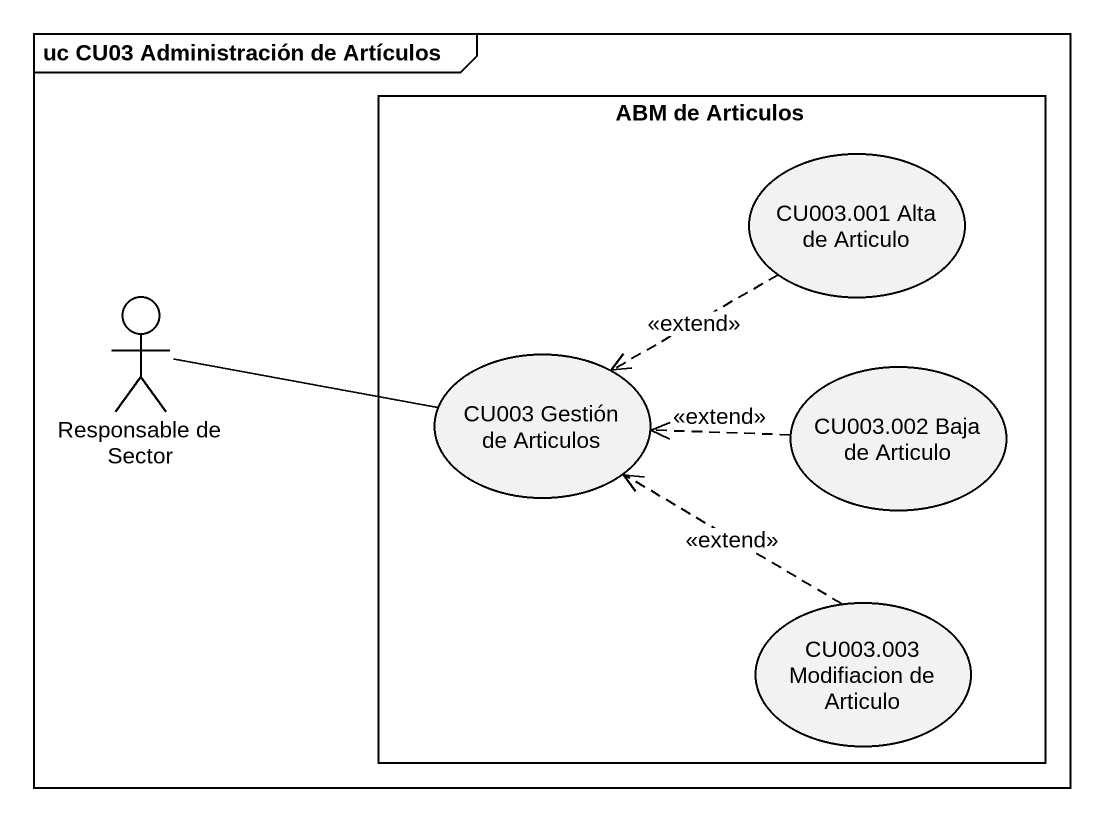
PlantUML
@startuml
mainframe uc CU03 Administración de Artículos
rectangle "ABM de Articulos" as ABM_de_Articulos {
  usecase "CU003.001 Alta de Articulo" as CU003_001_Alta_de_Articulo
  usecase "CU003 Gestión de Articulos" as CU003_Gestión_de_Articulos
  usecase "CU003.002 Baja de Articulo" as CU003_002_Baja_de_Articulo
  usecase "CU003.003 Modifiacion de Articulo" as CU003_003_Modifiacion_de
}
actor "Responsable de Sector" as Responsable_de_Sector
CU003_001_Alta_de_Articulo ..> CU003_Gestión_de_Articulos : <<extend>>
Responsable_de_Sector -right- CU003_Gestión_de_Articulos
CU003_002_Baja_de_Articulo .left.> CU003_Gestión_de_Articulos : <<extend>>
CU003_003_Modifiacion_de .up.> CU003_Gestión_de_Articulos : <<extend>>
@enduml
